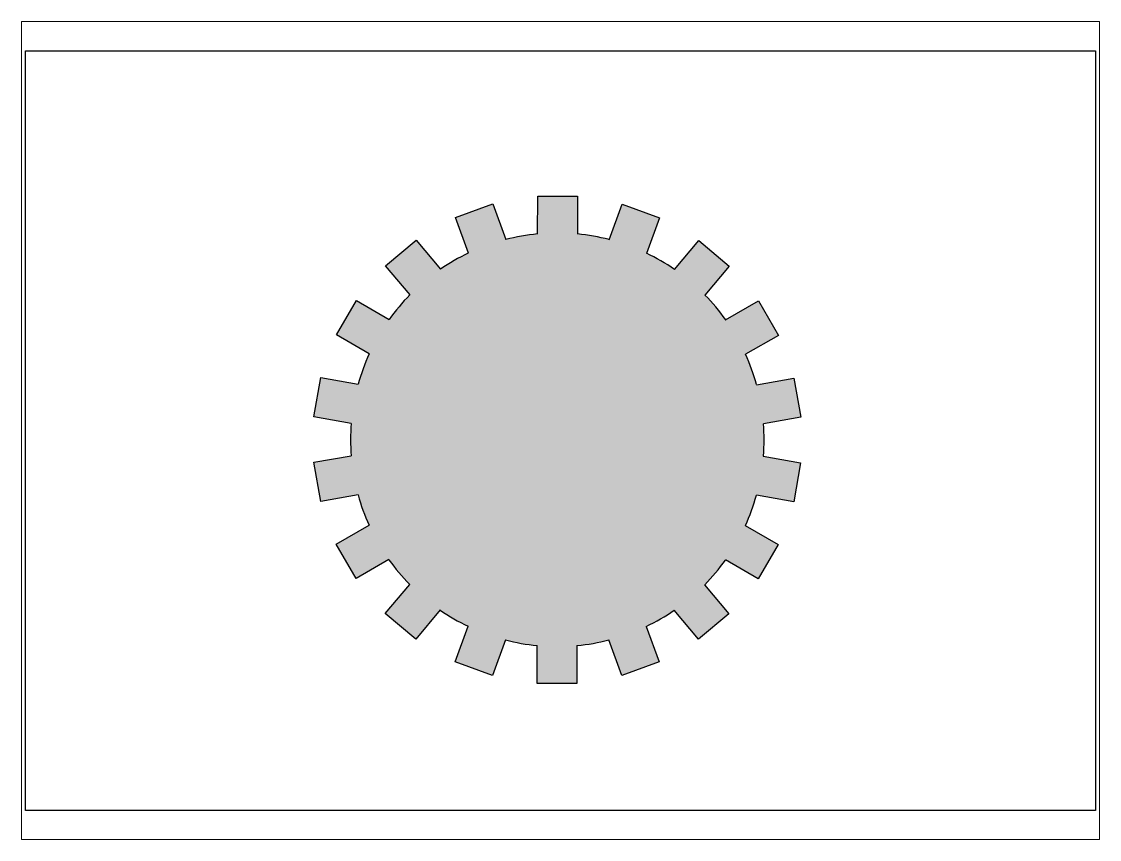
# Paper-space layout 'Layout1' of a CAD drawing. Header units: millimetres. Extents: x 26 to 231, y 20 to 176.
# The model-space entities are those that its viewports show. They can reach past a viewport. Long polylines and large blocks are cut down to what shows.
import ezdxf

# ---------------------------------------------------------------- set-up
doc = ezdxf.new("R2010")
doc.units = ezdxf.units.MM
doc.layers.add('Layer1', color=30, linetype='Continuous', lineweight=30)
doc.layers.add('White', color=7, linetype='Continuous')

# ---------------------------------------------------------------- blocks, each defined once
blk = doc.blocks.new('*U10')
at = {"layer": 'White'}
blk.add_lwpolyline([(-9.93, -4.48), (-9.92, 6.05), (1.11, 6.04), (1.1, -4.49)], dxfattribs=at)
blk.add_lwpolyline([(9.93, -6.05), (9.91, -6.02, 0.039028), (1.1, -4.47)], format="xyb", dxfattribs=at)
blk = doc.blocks.new('*U11')
at = {"layer": 'White', "color": 0, "linetype": 'ByBlock', "lineweight": -2, "transparency": 16777216}
for p, rotation in [((130.74, 161.39), 19.99999999999999), ((172.87, 158.33), 340), ((111.44, 152.04), 39.99999999999999), ((190.62, 146.29), 320), ((96.5, 136.66), 59.99999999999999), ((203.18, 128.91), 299.9999999999999), ((87.73, 117.09), 80.00000000000001), ((209.03, 108.28), 280), ((86.17, 95.7), 99.99999999999999), ((207.48, 86.89), 260), ((92.03, 75.07), 120), ((198.7, 67.32), 240), ((104.59, 57.69), 140), ((183.77, 51.94), 220), ((122.34, 45.65), 160.0000000000001), ((164.46, 42.59), 200), ((143.13, 40.4), 180)]:
    blk.add_blockref('*U10', p, dxfattribs=dict(at, rotation=rotation))
blk.add_blockref('*U10', (152.08, 163.58), dxfattribs=at)

msp = doc.modelspace()

# ---------------------------------------------------------------- hatches: boundary and pattern name
at = {"layer": 'White', "true_color": 0x636466}
h = msp.add_hatch(color=251, dxfattribs=at)
h.dxf.hatch_style = 1
h.paths.add_polyline_path([(215.18, 108.24), (213.27, 119.1), (202.9, 117.28), (202.91, 117.32, 0.039028), (199.86, 125.72), (208.97, 130.97), (203.46, 140.53), (194.33, 135.27), (194.34, 135.31, 0.039028), (188.59, 142.17), (195.35, 150.21), (186.91, 157.31), (180.13, 149.25), (180.12, 149.28, 0.039028), (172.38, 153.76), (175.98, 163.63), (165.62, 167.42), (162.01, 157.52), (161.99, 157.55, 0.039028), (153.18, 159.11), (153.19, 169.62), (142.16, 169.63), (142.15, 159.1), (142.11, 159.12, 0.039028), (133.3, 157.57), (129.72, 167.45), (119.35, 163.69), (122.94, 153.79), (122.91, 153.8, 0.039028), (115.15, 149.33), (108.41, 157.39), (99.95, 150.3), (106.71, 142.23), (106.68, 142.23, 0.039028), (100.92, 135.38), (91.83, 140.64), (86.3, 131.09), (95.42, 125.82), (95.38, 125.8, 0.039028), (92.32, 117.4), (81.97, 119.23), (80.04, 108.37), (90.41, 106.53), (90.39, 106.5, 0.039028), (90.38, 97.56), (80.03, 95.74), (81.94, 84.88), (92.31, 86.7), (92.29, 86.66, 0.039028), (95.35, 78.25), (86.24, 73.01), (91.75, 63.45), (100.87, 68.71), (100.87, 68.67, 0.039028), (106.62, 61.81), (99.85, 53.77), (108.3, 46.67), (115.07, 54.73), (115.09, 54.7, 0.039028), (122.83, 50.22), (119.23, 40.35), (129.59, 36.56), (133.2, 46.46), (133.22, 46.43, 0.039028), (142.03, 44.87), (142.02, 34.36), (153.05, 34.35), (153.06, 44.88), (153.09, 44.86, 0.039028), (161.9, 46.41), (165.49, 36.53), (175.86, 40.29), (172.27, 50.19), (172.3, 50.18, 0.039028), (180.05, 54.65), (186.8, 46.59), (195.26, 53.67), (188.49, 61.75), (188.53, 61.75, 0.039028), (194.29, 68.6), (203.38, 63.34), (208.91, 72.89), (199.79, 78.16), (199.83, 78.18, 0.039028), (202.89, 86.58), (213.24, 84.75), (215.16, 95.61), (204.79, 97.45), (204.82, 97.47, 0.039028), (204.83, 106.42)])

# ---------------------------------------------------------------- linework, layer by layer
for p, q in [((0, 0), (0, 210)), ((297, 209.05), (297, -0.95))]:
    msp.add_line(p, q)
at = {"layer": 'Layer1'}
msp.add_lwpolyline([(0, 210), (297, 210), (297, -0.95), (0, -0.95)], close=True, dxfattribs=at)

# ---------------------------------------------------------------- block references
at = {"layer": 'White'}
msp.add_blockref('*U11', (0, 0), dxfattribs=at)

psp = doc.layouts.get("Layout1")

# ---------------------------------------------------------------- viewports
at = {"layer": '0'}
psp.add_viewport(center=(128.5, 97.5), size=(205.6, 156), view_center_point=(148.49, 104.56), view_height=227.0423, dxfattribs=at)

doc.saveas('drawing.dxf')
